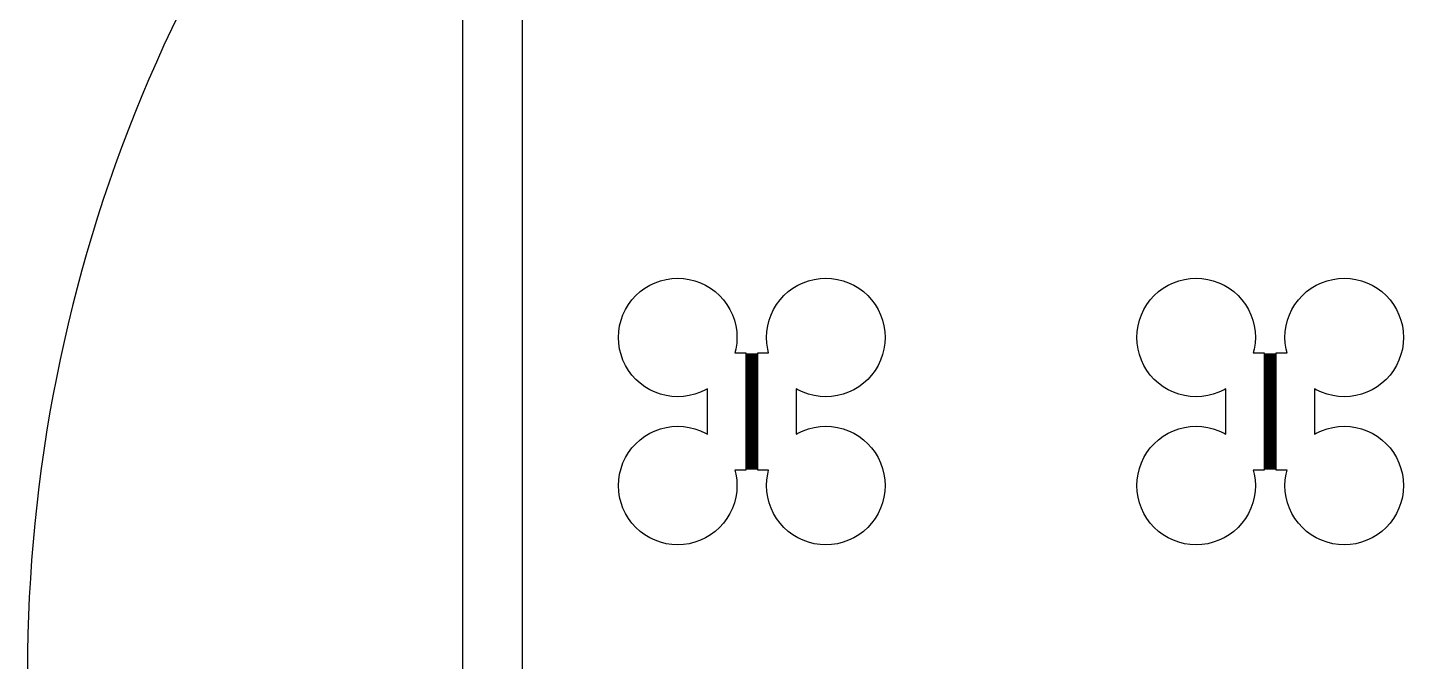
# Model space of a CAD drawing. Extents: x -18 to 83, y -18 to 83.
# Drawn here: x -18.45 to 28, y 32.56 to 53.96 of the extents above; entities that cross this region are included whole.
import ezdxf

# ---------------------------------------------------------------- set-up
doc = ezdxf.new("R2010")
doc.units = 0

msp = doc.modelspace()

# ---------------------------------------------------------------- linework, layer by layer
for p, q in [((-3.75, -2.75), (-3.75, 67.25)), ((-1.75, 66.25), (-1.75, -1.75)), ((-13.3128, 54.4878), (-13.5822, 53.927)), ((-13.5822, 53.927), (-13.8448, 53.363)), ((-13.8448, 53.363), (-14.1004, 52.7957)), ((-14.1004, 52.7957), (-14.3491, 52.2254)), ((-14.3491, 52.2254), (-14.5907, 51.652)), ((-14.5907, 51.652), (-14.8253, 51.0758)), ((-14.8253, 51.0758), (-15.0527, 50.4967)), ((-15.0527, 50.4967), (-15.2731, 49.9148)), ((-15.2731, 49.9148), (-15.4863, 49.3303)), ((-15.4863, 49.3303), (-15.6923, 48.7432)), ((-15.6923, 48.7432), (-15.8911, 48.1537)), ((-15.8911, 48.1537), (-16.0826, 47.5617)), ((-16.0826, 47.5617), (-16.2669, 46.9674)), ((-16.2669, 46.9674), (-16.4438, 46.3709)), ((-16.4438, 46.3709), (-16.6134, 45.7723)), ((-16.6134, 45.7723), (-16.7757, 45.1717)), ((-16.7757, 45.1717), (-16.9306, 44.5691)), ((2.23122, 45.046), (2.38887, 45.1629)), ((2.38887, 45.1629), (2.55722, 45.2638)), ((2.55722, 45.2638), (2.73463, 45.3477)), ((2.73463, 45.3477), (2.91943, 45.4139)), ((2.91943, 45.4139), (3.10983, 45.4616)), ((3.10983, 45.4616), (3.30397, 45.4904)), ((3.30397, 45.4904), (3.5, 45.5)), ((3.5, 45.5), (3.69604, 45.4904)), ((3.69604, 45.4904), (3.89018, 45.4616)), ((3.89018, 45.4616), (4.08058, 45.4139)), ((4.08058, 45.4139), (4.26538, 45.3477)), ((4.26538, 45.3477), (4.44279, 45.2638)), ((4.44279, 45.2638), (4.61115, 45.1629)), ((4.61115, 45.1629), (4.7688, 45.046)), ((7.2312, 45.046), (7.38885, 45.1629)), ((7.38885, 45.1629), (7.55721, 45.2638)), ((7.55721, 45.2638), (7.73462, 45.3477)), ((7.73462, 45.3477), (7.91942, 45.4139)), ((7.91942, 45.4139), (8.10982, 45.4616)), ((8.10982, 45.4616), (8.30396, 45.4904)), ((8.30396, 45.4904), (8.5, 45.5)), ((8.5, 45.5), (8.69603, 45.4904)), ((8.69603, 45.4904), (8.89017, 45.4616)), ((8.89017, 45.4616), (9.08057, 45.4139)), ((9.08057, 45.4139), (9.26537, 45.3477)), ((9.26537, 45.3477), (9.44278, 45.2638)), ((9.44278, 45.2638), (9.61113, 45.1629)), ((9.61113, 45.1629), (9.76878, 45.046)), ((19.7312, 45.046), (19.8889, 45.1629)), ((19.8889, 45.1629), (20.0572, 45.2638)), ((20.0572, 45.2638), (20.2346, 45.3477)), ((20.2346, 45.3477), (20.4194, 45.4139)), ((20.4194, 45.4139), (20.6098, 45.4616)), ((20.6098, 45.4616), (20.804, 45.4904)), ((20.804, 45.4904), (21, 45.5)), ((21, 45.5), (21.196, 45.4904)), ((21.196, 45.4904), (21.3902, 45.4616)), ((21.3902, 45.4616), (21.5806, 45.4139)), ((21.5806, 45.4139), (21.7654, 45.3477)), ((21.7654, 45.3477), (21.9428, 45.2638)), ((21.9428, 45.2638), (22.1111, 45.1629)), ((22.1111, 45.1629), (22.2688, 45.046)), ((24.7312, 45.046), (24.8889, 45.1629)), ((24.8889, 45.1629), (25.0572, 45.2638)), ((25.0572, 45.2638), (25.2346, 45.3477)), ((25.2346, 45.3477), (25.4194, 45.4139)), ((25.4194, 45.4139), (25.6098, 45.4616)), ((25.6098, 45.4616), (25.804, 45.4904)), ((25.804, 45.4904), (26, 45.5)), ((26, 45.5), (26.196, 45.4904)), ((26.196, 45.4904), (26.3902, 45.4616)), ((26.3902, 45.4616), (26.5806, 45.4139)), ((26.5806, 45.4139), (26.7654, 45.3477)), ((26.7654, 45.3477), (26.9428, 45.2638)), ((26.9428, 45.2638), (27.1111, 45.1629)), ((27.1111, 45.1629), (27.2688, 45.046)), ((1.73616, 44.4428), (1.83707, 44.6111)), ((1.83707, 44.6111), (1.95398, 44.7688)), ((1.95398, 44.7688), (2.0858, 44.9142)), ((2.0858, 44.9142), (2.23122, 45.046)), ((4.7688, 45.046), (4.91422, 44.9142)), ((4.91422, 44.9142), (5.04604, 44.7688)), ((5.04604, 44.7688), (5.16295, 44.6111)), ((5.16295, 44.6111), (5.26385, 44.4428)), ((6.73615, 44.4428), (6.83705, 44.6111)), ((6.83705, 44.6111), (6.95396, 44.7688)), ((6.95396, 44.7688), (7.08578, 44.9142)), ((7.08578, 44.9142), (7.2312, 45.046)), ((9.76878, 45.046), (9.9142, 44.9142)), ((9.9142, 44.9142), (10.046, 44.7688)), ((10.046, 44.7688), (10.1629, 44.6111)), ((10.1629, 44.6111), (10.2638, 44.4428)), ((19.2362, 44.4428), (19.3371, 44.6111)), ((19.3371, 44.6111), (19.454, 44.7688)), ((19.454, 44.7688), (19.5858, 44.9142)), ((19.5858, 44.9142), (19.7312, 45.046)), ((22.2688, 45.046), (22.4142, 44.9142)), ((22.4142, 44.9142), (22.546, 44.7688)), ((22.546, 44.7688), (22.6629, 44.6111)), ((22.6629, 44.6111), (22.7639, 44.4428)), ((24.2361, 44.4428), (24.3371, 44.6111)), ((24.3371, 44.6111), (24.454, 44.7688)), ((24.454, 44.7688), (24.5858, 44.9142)), ((24.5858, 44.9142), (24.7312, 45.046)), ((27.2688, 45.046), (27.4142, 44.9142)), ((27.4142, 44.9142), (27.546, 44.7688)), ((27.546, 44.7688), (27.6629, 44.6111)), ((27.6629, 44.6111), (27.7638, 44.4428)), ((-16.9306, 44.5691), (-17.078, 43.9646)), ((1.58612, 44.0806), (1.65225, 44.2654)), ((1.65225, 44.2654), (1.73616, 44.4428)), ((5.26385, 44.4428), (5.34776, 44.2654)), ((5.34776, 44.2654), (5.41389, 44.0806)), ((6.58611, 44.0806), (6.65224, 44.2654)), ((6.65224, 44.2654), (6.73615, 44.4428)), ((10.2638, 44.4428), (10.3477, 44.2654)), ((10.3477, 44.2654), (10.4139, 44.0806)), ((19.0861, 44.0806), (19.1523, 44.2654)), ((19.1523, 44.2654), (19.2362, 44.4428)), ((22.7639, 44.4428), (22.8478, 44.2654)), ((22.8478, 44.2654), (22.9139, 44.0806)), ((24.0861, 44.0806), (24.1522, 44.2654)), ((24.1522, 44.2654), (24.2361, 44.4428)), ((27.7638, 44.4428), (27.8477, 44.2654)), ((27.8477, 44.2654), (27.9139, 44.0806)), ((-17.078, 43.9646), (-17.2181, 43.3584)), ((1.5, 43.5), (1.50964, 43.696)), ((1.50964, 43.696), (1.53844, 43.8902)), ((1.53844, 43.8902), (1.58612, 44.0806)), ((5.41389, 44.0806), (5.46158, 43.8902)), ((5.46158, 43.8902), (5.49037, 43.696)), ((5.49037, 43.696), (5.5, 43.5)), ((6.5, 43.5), (6.50963, 43.696)), ((6.50963, 43.696), (6.53842, 43.8902)), ((6.53842, 43.8902), (6.58611, 44.0806)), ((10.4139, 44.0806), (10.4616, 43.8902)), ((10.4616, 43.8902), (10.4904, 43.696)), ((10.4904, 43.696), (10.5, 43.5)), ((19, 43.5), (19.0096, 43.696)), ((19.0096, 43.696), (19.0384, 43.8902)), ((19.0384, 43.8902), (19.0861, 44.0806)), ((22.9139, 44.0806), (22.9616, 43.8902)), ((22.9616, 43.8902), (22.9904, 43.696)), ((22.9904, 43.696), (23, 43.5)), ((24, 43.5), (24.0096, 43.696)), ((24.0096, 43.696), (24.0384, 43.8902)), ((24.0384, 43.8902), (24.0861, 44.0806)), ((27.9139, 44.0806), (27.9616, 43.8902)), ((27.9616, 43.8902), (27.9904, 43.696)), ((27.9904, 43.696), (28, 43.5)), ((-17.2181, 43.3584), (-17.3507, 42.7505)), ((1.50964, 43.304), (1.5, 43.5)), ((1.53844, 43.1098), (1.50964, 43.304)), ((5.49037, 43.304), (5.46158, 43.1098)), ((5.5, 43.5), (5.49037, 43.304)), ((6.50963, 43.304), (6.5, 43.5)), ((6.53842, 43.1098), (6.50963, 43.304)), ((10.4904, 43.304), (10.4616, 43.1098)), ((10.5, 43.5), (10.4904, 43.304)), ((19.0096, 43.304), (19, 43.5)), ((19.0384, 43.1098), (19.0096, 43.304)), ((22.9904, 43.304), (22.9616, 43.1098)), ((23, 43.5), (22.9904, 43.304)), ((24.0096, 43.304), (24, 43.5)), ((24.0384, 43.1098), (24.0096, 43.304)), ((27.9904, 43.304), (27.9616, 43.1098)), ((28, 43.5), (27.9904, 43.304)), ((-17.3507, 42.7505), (-17.4758, 42.1411)), ((1.58612, 42.9194), (1.53844, 43.1098)), ((1.65225, 42.7346), (1.58612, 42.9194)), ((1.73616, 42.5572), (1.65225, 42.7346)), ((5.46158, 43.1098), (5.43031, 42.985)), ((5.43031, 42.985), (5.8, 42.985)), ((5.8, 42.985), (5.8, 42.945)), ((5.8, 42.945), (6.2, 42.945)), ((6.2, 42.935), (5.8, 42.935)), ((5.8, 42.935), (5.8, 42.905)), ((5.8, 42.905), (6.2, 42.905)), ((6.2, 42.895), (5.8, 42.895)), ((5.8, 42.895), (5.8, 42.865)), ((5.8, 42.865), (6.2, 42.865)), ((6.2, 42.855), (5.8, 42.855)), ((5.8, 42.855), (5.8, 42.825)), ((5.8, 42.825), (6.2, 42.825)), ((6.2, 42.815), (5.8, 42.815)), ((5.8, 42.815), (5.8, 42.785)), ((5.8, 42.785), (6.2, 42.785)), ((6.2, 42.775), (5.8, 42.775)), ((5.8, 42.775), (5.8, 42.745)), ((5.8, 42.745), (6.2, 42.745)), ((6.2, 42.735), (5.8, 42.735)), ((5.8, 42.735), (5.8, 42.705)), ((6.2, 42.945), (6.2, 42.985)), ((6.2, 42.985), (6.56969, 42.985)), ((6.2, 42.905), (6.2, 42.935)), ((6.2, 42.865), (6.2, 42.895)), ((6.2, 42.825), (6.2, 42.855)), ((6.2, 42.785), (6.2, 42.815)), ((6.2, 42.745), (6.2, 42.775)), ((6.2, 42.705), (6.2, 42.735)), ((6.56969, 42.985), (6.53842, 43.1098)), ((10.3477, 42.7346), (10.2638, 42.5572)), ((10.4139, 42.9194), (10.3477, 42.7346)), ((10.4616, 43.1098), (10.4139, 42.9194)), ((19.0861, 42.9194), (19.0384, 43.1098)), ((19.1523, 42.7346), (19.0861, 42.9194)), ((19.2362, 42.5572), (19.1523, 42.7346)), ((22.9616, 43.1098), (22.9303, 42.985)), ((22.9303, 42.985), (23.3, 42.985)), ((23.3, 42.985), (23.3, 42.945)), ((23.3, 42.945), (23.7, 42.945)), ((23.7, 42.935), (23.3, 42.935)), ((23.3, 42.935), (23.3, 42.905)), ((23.3, 42.905), (23.7, 42.905)), ((23.7, 42.895), (23.3, 42.895)), ((23.3, 42.895), (23.3, 42.865)), ((23.3, 42.865), (23.7, 42.865)), ((23.7, 42.855), (23.3, 42.855)), ((23.3, 42.855), (23.3, 42.825)), ((23.3, 42.825), (23.7, 42.825)), ((23.7, 42.815), (23.3, 42.815)), ((23.3, 42.815), (23.3, 42.785)), ((23.3, 42.785), (23.7, 42.785)), ((23.7, 42.775), (23.3, 42.775)), ((23.3, 42.775), (23.3, 42.745)), ((23.3, 42.745), (23.7, 42.745)), ((23.7, 42.735), (23.3, 42.735)), ((23.3, 42.735), (23.3, 42.705)), ((23.7, 42.945), (23.7, 42.985)), ((23.7, 42.985), (24.0697, 42.985)), ((23.7, 42.905), (23.7, 42.935)), ((23.7, 42.865), (23.7, 42.895)), ((23.7, 42.825), (23.7, 42.855)), ((23.7, 42.785), (23.7, 42.815)), ((23.7, 42.745), (23.7, 42.775)), ((23.7, 42.705), (23.7, 42.735)), ((24.0697, 42.985), (24.0384, 43.1098)), ((27.8477, 42.7346), (27.7638, 42.5572)), ((27.9139, 42.9194), (27.8477, 42.7346)), ((27.9616, 43.1098), (27.9139, 42.9194)), ((1.83707, 42.3889), (1.73616, 42.5572)), ((1.95398, 42.2312), (1.83707, 42.3889)), ((5.8, 42.705), (6.2, 42.705)), ((6.2, 42.695), (5.8, 42.695)), ((5.8, 42.695), (5.8, 42.665)), ((5.8, 42.665), (6.2, 42.665)), ((6.2, 42.655), (5.8, 42.655)), ((5.8, 42.655), (5.8, 42.625)), ((5.8, 42.625), (6.2, 42.625)), ((6.2, 42.615), (5.8, 42.615)), ((5.8, 42.615), (5.8, 42.585)), ((5.8, 42.585), (6.2, 42.585)), ((6.2, 42.575), (5.8, 42.575)), ((5.8, 42.575), (5.8, 42.545)), ((5.8, 42.545), (6.2, 42.545)), ((6.2, 42.535), (5.8, 42.535)), ((5.8, 42.535), (5.8, 42.505)), ((5.8, 42.505), (6.2, 42.505)), ((6.2, 42.495), (5.8, 42.495)), ((5.8, 42.495), (5.8, 42.465)), ((5.8, 42.465), (6.2, 42.465)), ((6.2, 42.455), (5.8, 42.455)), ((5.8, 42.455), (5.8, 42.425)), ((5.8, 42.425), (6.2, 42.425)), ((6.2, 42.415), (5.8, 42.415)), ((5.8, 42.415), (5.8, 42.385)), ((5.8, 42.385), (6.2, 42.385)), ((6.2, 42.375), (5.8, 42.375)), ((5.8, 42.375), (5.8, 42.345)), ((5.8, 42.345), (6.2, 42.345)), ((6.2, 42.335), (5.8, 42.335)), ((5.8, 42.335), (5.8, 42.305)), ((5.8, 42.305), (6.2, 42.305)), ((6.2, 42.295), (5.8, 42.295)), ((5.8, 42.295), (5.8, 42.265)), ((6.2, 42.665), (6.2, 42.695)), ((6.2, 42.625), (6.2, 42.655)), ((6.2, 42.585), (6.2, 42.615)), ((6.2, 42.545), (6.2, 42.575)), ((6.2, 42.505), (6.2, 42.535)), ((6.2, 42.465), (6.2, 42.495)), ((6.2, 42.425), (6.2, 42.455)), ((6.2, 42.385), (6.2, 42.415)), ((6.2, 42.345), (6.2, 42.375)), ((6.2, 42.305), (6.2, 42.335)), ((6.2, 42.265), (6.2, 42.295)), ((10.1629, 42.3889), (10.046, 42.2312)), ((10.2638, 42.5572), (10.1629, 42.3889)), ((19.3371, 42.3889), (19.2362, 42.5572)), ((19.454, 42.2312), (19.3371, 42.3889)), ((23.3, 42.705), (23.7, 42.705)), ((23.7, 42.695), (23.3, 42.695)), ((23.3, 42.695), (23.3, 42.665)), ((23.3, 42.665), (23.7, 42.665)), ((23.7, 42.655), (23.3, 42.655)), ((23.3, 42.655), (23.3, 42.625)), ((23.3, 42.625), (23.7, 42.625)), ((23.7, 42.615), (23.3, 42.615)), ((23.3, 42.615), (23.3, 42.585)), ((23.3, 42.585), (23.7, 42.585)), ((23.7, 42.575), (23.3, 42.575)), ((23.3, 42.575), (23.3, 42.545)), ((23.3, 42.545), (23.7, 42.545)), ((23.7, 42.535), (23.3, 42.535)), ((23.3, 42.535), (23.3, 42.505)), ((23.3, 42.505), (23.7, 42.505)), ((23.7, 42.495), (23.3, 42.495)), ((23.3, 42.495), (23.3, 42.465)), ((23.3, 42.465), (23.7, 42.465)), ((23.7, 42.455), (23.3, 42.455)), ((23.3, 42.455), (23.3, 42.425)), ((23.3, 42.425), (23.7, 42.425)), ((23.7, 42.415), (23.3, 42.415)), ((23.3, 42.415), (23.3, 42.385)), ((23.3, 42.385), (23.7, 42.385)), ((23.7, 42.375), (23.3, 42.375)), ((23.3, 42.375), (23.3, 42.345)), ((23.3, 42.345), (23.7, 42.345)), ((23.7, 42.335), (23.3, 42.335)), ((23.3, 42.335), (23.3, 42.305)), ((23.3, 42.305), (23.7, 42.305)), ((23.7, 42.295), (23.3, 42.295)), ((23.3, 42.295), (23.3, 42.265)), ((23.7, 42.665), (23.7, 42.695)), ((23.7, 42.625), (23.7, 42.655)), ((23.7, 42.585), (23.7, 42.615)), ((23.7, 42.545), (23.7, 42.575)), ((23.7, 42.505), (23.7, 42.535)), ((23.7, 42.465), (23.7, 42.495)), ((23.7, 42.425), (23.7, 42.455)), ((23.7, 42.385), (23.7, 42.415)), ((23.7, 42.345), (23.7, 42.375)), ((23.7, 42.305), (23.7, 42.335)), ((23.7, 42.265), (23.7, 42.295)), ((27.6629, 42.3889), (27.546, 42.2312)), ((27.7638, 42.5572), (27.6629, 42.3889)), ((-17.4758, 42.1411), (-17.5934, 41.5301)), ((2.0858, 42.0858), (1.95398, 42.2312)), ((2.23122, 41.954), (2.0858, 42.0858)), ((2.38887, 41.8371), (2.23122, 41.954)), ((2.55722, 41.7361), (2.38887, 41.8371)), ((5.8, 42.265), (6.2, 42.265)), ((6.2, 42.255), (5.8, 42.255)), ((5.8, 42.255), (5.8, 42.225)), ((5.8, 42.225), (6.2, 42.225)), ((6.2, 42.215), (5.8, 42.215)), ((5.8, 42.215), (5.8, 42.185)), ((5.8, 42.185), (6.2, 42.185)), ((6.2, 42.175), (5.8, 42.175)), ((5.8, 42.175), (5.8, 42.145)), ((5.8, 42.145), (6.2, 42.145)), ((6.2, 42.135), (5.8, 42.135)), ((5.8, 42.135), (5.8, 42.105)), ((5.8, 42.105), (6.2, 42.105)), ((6.2, 42.095), (5.8, 42.095)), ((5.8, 42.095), (5.8, 42.065)), ((5.8, 42.065), (6.2, 42.065)), ((6.2, 42.055), (5.8, 42.055)), ((5.8, 42.055), (5.8, 42.025)), ((5.8, 42.025), (6.2, 42.025)), ((6.2, 42.015), (5.8, 42.015)), ((5.8, 42.015), (5.8, 41.985)), ((5.8, 41.985), (6.2, 41.985)), ((6.2, 41.975), (5.8, 41.975)), ((5.8, 41.975), (5.8, 41.945)), ((5.8, 41.945), (6.2, 41.945)), ((6.2, 41.935), (5.8, 41.935)), ((5.8, 41.935), (5.8, 41.905)), ((5.8, 41.905), (6.2, 41.905)), ((6.2, 41.895), (5.8, 41.895)), ((5.8, 41.895), (5.8, 41.865)), ((5.8, 41.865), (6.2, 41.865)), ((6.2, 41.855), (5.8, 41.855)), ((5.8, 41.855), (5.8, 41.825)), ((5.8, 41.825), (6.2, 41.825)), ((6.2, 41.815), (5.8, 41.815)), ((5.8, 41.815), (5.8, 41.785)), ((6.2, 42.225), (6.2, 42.255)), ((6.2, 42.185), (6.2, 42.215)), ((6.2, 42.145), (6.2, 42.175)), ((6.2, 42.105), (6.2, 42.135)), ((6.2, 42.065), (6.2, 42.095)), ((6.2, 42.025), (6.2, 42.055)), ((6.2, 41.985), (6.2, 42.015)), ((6.2, 41.945), (6.2, 41.975)), ((6.2, 41.905), (6.2, 41.935)), ((6.2, 41.865), (6.2, 41.895)), ((6.2, 41.825), (6.2, 41.855)), ((6.2, 41.785), (6.2, 41.815)), ((9.61113, 41.8371), (9.44278, 41.7361)), ((9.76878, 41.954), (9.61113, 41.8371)), ((9.9142, 42.0858), (9.76878, 41.954)), ((10.046, 42.2312), (9.9142, 42.0858)), ((19.5858, 42.0858), (19.454, 42.2312)), ((19.7312, 41.954), (19.5858, 42.0858)), ((19.8889, 41.8371), (19.7312, 41.954)), ((20.0572, 41.7361), (19.8889, 41.8371)), ((23.3, 42.265), (23.7, 42.265)), ((23.7, 42.255), (23.3, 42.255)), ((23.3, 42.255), (23.3, 42.225)), ((23.3, 42.225), (23.7, 42.225)), ((23.7, 42.215), (23.3, 42.215)), ((23.3, 42.215), (23.3, 42.185)), ((23.3, 42.185), (23.7, 42.185)), ((23.7, 42.175), (23.3, 42.175)), ((23.3, 42.175), (23.3, 42.145)), ((23.3, 42.145), (23.7, 42.145)), ((23.7, 42.135), (23.3, 42.135)), ((23.3, 42.135), (23.3, 42.105)), ((23.3, 42.105), (23.7, 42.105)), ((23.7, 42.095), (23.3, 42.095)), ((23.3, 42.095), (23.3, 42.065)), ((23.3, 42.065), (23.7, 42.065)), ((23.7, 42.055), (23.3, 42.055)), ((23.3, 42.055), (23.3, 42.025)), ((23.3, 42.025), (23.7, 42.025)), ((23.7, 42.015), (23.3, 42.015)), ((23.3, 42.015), (23.3, 41.985)), ((23.3, 41.985), (23.7, 41.985)), ((23.7, 41.975), (23.3, 41.975)), ((23.3, 41.975), (23.3, 41.945)), ((23.3, 41.945), (23.7, 41.945)), ((23.7, 41.935), (23.3, 41.935)), ((23.3, 41.935), (23.3, 41.905)), ((23.3, 41.905), (23.7, 41.905)), ((23.7, 41.895), (23.3, 41.895)), ((23.3, 41.895), (23.3, 41.865)), ((23.3, 41.865), (23.7, 41.865)), ((23.7, 41.855), (23.3, 41.855)), ((23.3, 41.855), (23.3, 41.825)), ((23.3, 41.825), (23.7, 41.825)), ((23.7, 41.815), (23.3, 41.815)), ((23.3, 41.815), (23.3, 41.785)), ((23.7, 42.225), (23.7, 42.255)), ((23.7, 42.185), (23.7, 42.215)), ((23.7, 42.145), (23.7, 42.175)), ((23.7, 42.105), (23.7, 42.135)), ((23.7, 42.065), (23.7, 42.095)), ((23.7, 42.025), (23.7, 42.055)), ((23.7, 41.985), (23.7, 42.015)), ((23.7, 41.945), (23.7, 41.975)), ((23.7, 41.905), (23.7, 41.935)), ((23.7, 41.865), (23.7, 41.895)), ((23.7, 41.825), (23.7, 41.855)), ((23.7, 41.785), (23.7, 41.815)), ((27.1111, 41.8371), (26.9428, 41.7361)), ((27.2688, 41.954), (27.1111, 41.8371)), ((27.4142, 42.0858), (27.2688, 41.954)), ((27.546, 42.2312), (27.4142, 42.0858)), ((-17.5934, 41.5301), (-17.7036, 40.9178)), ((2.73463, 41.6522), (2.55722, 41.7361)), ((2.91943, 41.5861), (2.73463, 41.6522)), ((3.10983, 41.5384), (2.91943, 41.5861)), ((3.30397, 41.5096), (3.10983, 41.5384)), ((3.5, 41.5), (3.30397, 41.5096)), ((3.69604, 41.5096), (3.5, 41.5)), ((3.89018, 41.5384), (3.69604, 41.5096)), ((4.08058, 41.5861), (3.89018, 41.5384)), ((4.26538, 41.6522), (4.08058, 41.5861)), ((4.44279, 41.7361), (4.26538, 41.6522)), ((4.5, 41.7704), (4.44279, 41.7361)), ((4.5, 40.2296), (4.5, 41.7704)), ((5.8, 41.785), (6.2, 41.785)), ((6.2, 41.775), (5.8, 41.775)), ((5.8, 41.775), (5.8, 41.745)), ((5.8, 41.745), (6.2, 41.745)), ((6.2, 41.735), (5.8, 41.735)), ((5.8, 41.735), (5.8, 41.705)), ((5.8, 41.705), (6.2, 41.705)), ((6.2, 41.695), (5.8, 41.695)), ((5.8, 41.695), (5.8, 41.665)), ((5.8, 41.665), (6.2, 41.665)), ((6.2, 41.655), (5.8, 41.655)), ((5.8, 41.655), (5.8, 41.625)), ((5.8, 41.625), (6.2, 41.625)), ((6.2, 41.615), (5.8, 41.615)), ((5.8, 41.615), (5.8, 41.585)), ((5.8, 41.585), (6.2, 41.585)), ((6.2, 41.575), (5.8, 41.575)), ((5.8, 41.575), (5.8, 41.545)), ((5.8, 41.545), (6.2, 41.545)), ((6.2, 41.535), (5.8, 41.535)), ((5.8, 41.535), (5.8, 41.505)), ((5.8, 41.505), (6.2, 41.505)), ((6.2, 41.495), (5.8, 41.495)), ((5.8, 41.495), (5.8, 41.465)), ((5.8, 41.465), (6.2, 41.465)), ((6.2, 41.455), (5.8, 41.455)), ((5.8, 41.455), (5.8, 41.425)), ((5.8, 41.425), (6.2, 41.425)), ((6.2, 41.415), (5.8, 41.415)), ((5.8, 41.415), (5.8, 41.385)), ((5.8, 41.385), (6.2, 41.385)), ((6.2, 41.375), (5.8, 41.375)), ((5.8, 41.375), (5.8, 41.345)), ((5.8, 41.345), (6.2, 41.345)), ((6.2, 41.745), (6.2, 41.775)), ((6.2, 41.705), (6.2, 41.735)), ((6.2, 41.665), (6.2, 41.695)), ((6.2, 41.625), (6.2, 41.655)), ((6.2, 41.585), (6.2, 41.615)), ((6.2, 41.545), (6.2, 41.575)), ((6.2, 41.505), (6.2, 41.535)), ((6.2, 41.465), (6.2, 41.495)), ((6.2, 41.425), (6.2, 41.455)), ((6.2, 41.385), (6.2, 41.415)), ((6.2, 41.345), (6.2, 41.375)), ((7.55721, 41.7361), (7.5, 41.7704)), ((7.5, 41.7704), (7.5, 40.2296)), ((7.73462, 41.6522), (7.55721, 41.7361)), ((7.91942, 41.5861), (7.73462, 41.6522)), ((8.10982, 41.5384), (7.91942, 41.5861)), ((8.30396, 41.5096), (8.10982, 41.5384)), ((8.5, 41.5), (8.30396, 41.5096)), ((8.69603, 41.5096), (8.5, 41.5)), ((8.89017, 41.5384), (8.69603, 41.5096)), ((9.08057, 41.5861), (8.89017, 41.5384)), ((9.26537, 41.6522), (9.08057, 41.5861)), ((9.44278, 41.7361), (9.26537, 41.6522)), ((20.2346, 41.6522), (20.0572, 41.7361)), ((20.4194, 41.5861), (20.2346, 41.6522)), ((20.6098, 41.5384), (20.4194, 41.5861)), ((20.804, 41.5096), (20.6098, 41.5384)), ((21, 41.5), (20.804, 41.5096)), ((21.196, 41.5096), (21, 41.5)), ((21.3902, 41.5384), (21.196, 41.5096)), ((21.5806, 41.5861), (21.3902, 41.5384)), ((21.7654, 41.6522), (21.5806, 41.5861)), ((21.9428, 41.7361), (21.7654, 41.6522)), ((22, 41.7704), (21.9428, 41.7361)), ((22, 40.2296), (22, 41.7704)), ((23.3, 41.785), (23.7, 41.785)), ((23.7, 41.775), (23.3, 41.775)), ((23.3, 41.775), (23.3, 41.745)), ((23.3, 41.745), (23.7, 41.745)), ((23.7, 41.735), (23.3, 41.735)), ((23.3, 41.735), (23.3, 41.705)), ((23.3, 41.705), (23.7, 41.705)), ((23.7, 41.695), (23.3, 41.695)), ((23.3, 41.695), (23.3, 41.665)), ((23.3, 41.665), (23.7, 41.665)), ((23.7, 41.655), (23.3, 41.655)), ((23.3, 41.655), (23.3, 41.625)), ((23.3, 41.625), (23.7, 41.625)), ((23.7, 41.615), (23.3, 41.615)), ((23.3, 41.615), (23.3, 41.585)), ((23.3, 41.585), (23.7, 41.585)), ((23.7, 41.575), (23.3, 41.575)), ((23.3, 41.575), (23.3, 41.545)), ((23.3, 41.545), (23.7, 41.545)), ((23.7, 41.535), (23.3, 41.535)), ((23.3, 41.535), (23.3, 41.505)), ((23.3, 41.505), (23.7, 41.505)), ((23.7, 41.495), (23.3, 41.495)), ((23.3, 41.495), (23.3, 41.465)), ((23.3, 41.465), (23.7, 41.465)), ((23.7, 41.455), (23.3, 41.455)), ((23.3, 41.455), (23.3, 41.425)), ((23.3, 41.425), (23.7, 41.425)), ((23.7, 41.415), (23.3, 41.415)), ((23.3, 41.415), (23.3, 41.385)), ((23.3, 41.385), (23.7, 41.385)), ((23.7, 41.375), (23.3, 41.375)), ((23.3, 41.375), (23.3, 41.345)), ((23.3, 41.345), (23.7, 41.345)), ((23.7, 41.745), (23.7, 41.775)), ((23.7, 41.705), (23.7, 41.735)), ((23.7, 41.665), (23.7, 41.695)), ((23.7, 41.625), (23.7, 41.655)), ((23.7, 41.585), (23.7, 41.615)), ((23.7, 41.545), (23.7, 41.575)), ((23.7, 41.505), (23.7, 41.535)), ((23.7, 41.465), (23.7, 41.495)), ((23.7, 41.425), (23.7, 41.455)), ((23.7, 41.385), (23.7, 41.415)), ((23.7, 41.345), (23.7, 41.375)), ((25.0572, 41.7361), (25, 41.7704)), ((25, 41.7704), (25, 40.2296)), ((25.2346, 41.6522), (25.0572, 41.7361)), ((25.4194, 41.5861), (25.2346, 41.6522)), ((25.6098, 41.5384), (25.4194, 41.5861)), ((25.804, 41.5096), (25.6098, 41.5384)), ((26, 41.5), (25.804, 41.5096)), ((26.196, 41.5096), (26, 41.5)), ((26.3902, 41.5384), (26.196, 41.5096)), ((26.5806, 41.5861), (26.3902, 41.5384)), ((26.7654, 41.6522), (26.5806, 41.5861)), ((26.9428, 41.7361), (26.7654, 41.6522)), ((-17.7036, 40.9178), (-17.8062, 40.3041)), ((6.2, 41.335), (5.8, 41.335)), ((5.8, 41.335), (5.8, 41.305)), ((5.8, 41.305), (6.2, 41.305)), ((6.2, 41.295), (5.8, 41.295)), ((5.8, 41.295), (5.8, 41.265)), ((5.8, 41.265), (6.2, 41.265)), ((6.2, 41.255), (5.8, 41.255)), ((5.8, 41.255), (5.8, 41.225)), ((5.8, 41.225), (6.2, 41.225)), ((6.2, 41.215), (5.8, 41.215)), ((5.8, 41.215), (5.8, 41.185)), ((5.8, 41.185), (6.2, 41.185)), ((6.2, 41.175), (5.8, 41.175)), ((5.8, 41.175), (5.8, 41.145)), ((5.8, 41.145), (6.2, 41.145)), ((6.2, 41.135), (5.8, 41.135)), ((5.8, 41.135), (5.8, 41.105)), ((5.8, 41.105), (6.2, 41.105)), ((6.2, 41.095), (5.8, 41.095)), ((5.8, 41.095), (5.8, 41.065)), ((5.8, 41.065), (6.2, 41.065)), ((6.2, 41.055), (5.8, 41.055)), ((5.8, 41.055), (5.8, 41.025)), ((5.8, 41.025), (6.2, 41.025)), ((6.2, 41.015), (5.8, 41.015)), ((5.8, 41.015), (5.8, 40.985)), ((5.8, 40.985), (6.2, 40.985)), ((6.2, 40.975), (5.8, 40.975)), ((5.8, 40.975), (5.8, 40.945)), ((5.8, 40.945), (6.2, 40.945)), ((6.2, 40.935), (5.8, 40.935)), ((5.8, 40.935), (5.8, 40.905)), ((5.8, 40.905), (6.2, 40.905)), ((6.2, 40.895), (5.8, 40.895)), ((5.8, 40.895), (5.8, 40.865)), ((6.2, 41.305), (6.2, 41.335)), ((6.2, 41.265), (6.2, 41.295)), ((6.2, 41.225), (6.2, 41.255)), ((6.2, 41.185), (6.2, 41.215)), ((6.2, 41.145), (6.2, 41.175)), ((6.2, 41.105), (6.2, 41.135)), ((6.2, 41.065), (6.2, 41.095)), ((6.2, 41.025), (6.2, 41.055)), ((6.2, 40.985), (6.2, 41.015)), ((6.2, 40.945), (6.2, 40.975)), ((6.2, 40.905), (6.2, 40.935)), ((6.2, 40.865), (6.2, 40.895)), ((23.7, 41.335), (23.3, 41.335)), ((23.3, 41.335), (23.3, 41.305)), ((23.3, 41.305), (23.7, 41.305)), ((23.7, 41.295), (23.3, 41.295)), ((23.3, 41.295), (23.3, 41.265)), ((23.3, 41.265), (23.7, 41.265)), ((23.7, 41.255), (23.3, 41.255)), ((23.3, 41.255), (23.3, 41.225)), ((23.3, 41.225), (23.7, 41.225)), ((23.7, 41.215), (23.3, 41.215)), ((23.3, 41.215), (23.3, 41.185)), ((23.3, 41.185), (23.7, 41.185)), ((23.7, 41.175), (23.3, 41.175)), ((23.3, 41.175), (23.3, 41.145)), ((23.3, 41.145), (23.7, 41.145)), ((23.7, 41.135), (23.3, 41.135)), ((23.3, 41.135), (23.3, 41.105)), ((23.3, 41.105), (23.7, 41.105)), ((23.7, 41.095), (23.3, 41.095)), ((23.3, 41.095), (23.3, 41.065)), ((23.3, 41.065), (23.7, 41.065)), ((23.7, 41.055), (23.3, 41.055)), ((23.3, 41.055), (23.3, 41.025)), ((23.3, 41.025), (23.7, 41.025)), ((23.7, 41.015), (23.3, 41.015)), ((23.3, 41.015), (23.3, 40.985)), ((23.3, 40.985), (23.7, 40.985)), ((23.7, 40.975), (23.3, 40.975)), ((23.3, 40.975), (23.3, 40.945)), ((23.3, 40.945), (23.7, 40.945)), ((23.7, 40.935), (23.3, 40.935)), ((23.3, 40.935), (23.3, 40.905)), ((23.3, 40.905), (23.7, 40.905)), ((23.7, 40.895), (23.3, 40.895)), ((23.3, 40.895), (23.3, 40.865)), ((23.7, 41.305), (23.7, 41.335)), ((23.7, 41.265), (23.7, 41.295)), ((23.7, 41.225), (23.7, 41.255)), ((23.7, 41.185), (23.7, 41.215)), ((23.7, 41.145), (23.7, 41.175)), ((23.7, 41.105), (23.7, 41.135)), ((23.7, 41.065), (23.7, 41.095)), ((23.7, 41.025), (23.7, 41.055)), ((23.7, 40.985), (23.7, 41.015)), ((23.7, 40.945), (23.7, 40.975)), ((23.7, 40.905), (23.7, 40.935)), ((23.7, 40.865), (23.7, 40.895)), ((2.73463, 40.3478), (2.91943, 40.4139)), ((2.91943, 40.4139), (3.10983, 40.4616)), ((3.10983, 40.4616), (3.30397, 40.4904)), ((3.30397, 40.4904), (3.5, 40.5)), ((3.5, 40.5), (3.69604, 40.4904)), ((3.69604, 40.4904), (3.89018, 40.4616)), ((3.89018, 40.4616), (4.08058, 40.4139)), ((4.08058, 40.4139), (4.26538, 40.3478)), ((5.8, 40.865), (6.2, 40.865)), ((6.2, 40.855), (5.8, 40.855)), ((5.8, 40.855), (5.8, 40.825)), ((5.8, 40.825), (6.2, 40.825)), ((6.2, 40.815), (5.8, 40.815)), ((5.8, 40.815), (5.8, 40.785)), ((5.8, 40.785), (6.2, 40.785)), ((6.2, 40.775), (5.8, 40.775)), ((5.8, 40.775), (5.8, 40.745)), ((5.8, 40.745), (6.2, 40.745)), ((6.2, 40.735), (5.8, 40.735)), ((5.8, 40.735), (5.8, 40.705)), ((5.8, 40.705), (6.2, 40.705)), ((6.2, 40.695), (5.8, 40.695)), ((5.8, 40.695), (5.8, 40.665)), ((5.8, 40.665), (6.2, 40.665)), ((6.2, 40.655), (5.8, 40.655)), ((5.8, 40.655), (5.8, 40.625)), ((5.8, 40.625), (6.2, 40.625)), ((6.2, 40.615), (5.8, 40.615)), ((5.8, 40.615), (5.8, 40.585)), ((5.8, 40.585), (6.2, 40.585)), ((6.2, 40.575), (5.8, 40.575)), ((5.8, 40.575), (5.8, 40.545)), ((5.8, 40.545), (6.2, 40.545)), ((6.2, 40.535), (5.8, 40.535)), ((5.8, 40.535), (5.8, 40.505)), ((5.8, 40.505), (6.2, 40.505)), ((6.2, 40.495), (5.8, 40.495)), ((5.8, 40.495), (5.8, 40.465)), ((5.8, 40.465), (6.2, 40.465)), ((6.2, 40.455), (5.8, 40.455)), ((5.8, 40.455), (5.8, 40.425)), ((5.8, 40.425), (6.2, 40.425)), ((6.2, 40.415), (5.8, 40.415)), ((5.8, 40.415), (5.8, 40.385)), ((6.2, 40.825), (6.2, 40.855)), ((6.2, 40.785), (6.2, 40.815)), ((6.2, 40.745), (6.2, 40.775)), ((6.2, 40.705), (6.2, 40.735)), ((6.2, 40.665), (6.2, 40.695)), ((6.2, 40.625), (6.2, 40.655)), ((6.2, 40.585), (6.2, 40.615)), ((6.2, 40.545), (6.2, 40.575)), ((6.2, 40.505), (6.2, 40.535)), ((6.2, 40.465), (6.2, 40.495)), ((6.2, 40.425), (6.2, 40.455)), ((6.2, 40.385), (6.2, 40.415)), ((7.73462, 40.3478), (7.91942, 40.4139)), ((7.91942, 40.4139), (8.10982, 40.4616)), ((8.10982, 40.4616), (8.30396, 40.4904)), ((8.30396, 40.4904), (8.5, 40.5)), ((8.5, 40.5), (8.69603, 40.4904)), ((8.69603, 40.4904), (8.89017, 40.4616)), ((8.89017, 40.4616), (9.08057, 40.4139)), ((9.08057, 40.4139), (9.26537, 40.3478)), ((20.2346, 40.3478), (20.4194, 40.4139)), ((20.4194, 40.4139), (20.6098, 40.4616)), ((20.6098, 40.4616), (20.804, 40.4904)), ((20.804, 40.4904), (21, 40.5)), ((21, 40.5), (21.196, 40.4904)), ((21.196, 40.4904), (21.3902, 40.4616)), ((21.3902, 40.4616), (21.5806, 40.4139)), ((21.5806, 40.4139), (21.7654, 40.3478)), ((23.3, 40.865), (23.7, 40.865)), ((23.7, 40.855), (23.3, 40.855)), ((23.3, 40.855), (23.3, 40.825)), ((23.3, 40.825), (23.7, 40.825)), ((23.7, 40.815), (23.3, 40.815)), ((23.3, 40.815), (23.3, 40.785)), ((23.3, 40.785), (23.7, 40.785)), ((23.7, 40.775), (23.3, 40.775)), ((23.3, 40.775), (23.3, 40.745)), ((23.3, 40.745), (23.7, 40.745)), ((23.7, 40.735), (23.3, 40.735)), ((23.3, 40.735), (23.3, 40.705)), ((23.3, 40.705), (23.7, 40.705)), ((23.7, 40.695), (23.3, 40.695)), ((23.3, 40.695), (23.3, 40.665)), ((23.3, 40.665), (23.7, 40.665)), ((23.7, 40.655), (23.3, 40.655)), ((23.3, 40.655), (23.3, 40.625)), ((23.3, 40.625), (23.7, 40.625)), ((23.7, 40.615), (23.3, 40.615)), ((23.3, 40.615), (23.3, 40.585)), ((23.3, 40.585), (23.7, 40.585)), ((23.7, 40.575), (23.3, 40.575)), ((23.3, 40.575), (23.3, 40.545)), ((23.3, 40.545), (23.7, 40.545)), ((23.7, 40.535), (23.3, 40.535)), ((23.3, 40.535), (23.3, 40.505)), ((23.3, 40.505), (23.7, 40.505)), ((23.7, 40.495), (23.3, 40.495)), ((23.3, 40.495), (23.3, 40.465)), ((23.3, 40.465), (23.7, 40.465)), ((23.7, 40.455), (23.3, 40.455)), ((23.3, 40.455), (23.3, 40.425)), ((23.3, 40.425), (23.7, 40.425)), ((23.7, 40.415), (23.3, 40.415)), ((23.3, 40.415), (23.3, 40.385)), ((23.7, 40.825), (23.7, 40.855)), ((23.7, 40.785), (23.7, 40.815)), ((23.7, 40.745), (23.7, 40.775)), ((23.7, 40.705), (23.7, 40.735)), ((23.7, 40.665), (23.7, 40.695)), ((23.7, 40.625), (23.7, 40.655)), ((23.7, 40.585), (23.7, 40.615)), ((23.7, 40.545), (23.7, 40.575)), ((23.7, 40.505), (23.7, 40.535)), ((23.7, 40.465), (23.7, 40.495)), ((23.7, 40.425), (23.7, 40.455)), ((23.7, 40.385), (23.7, 40.415)), ((25.2346, 40.3478), (25.4194, 40.4139)), ((25.4194, 40.4139), (25.6098, 40.4616)), ((25.6098, 40.4616), (25.804, 40.4904)), ((25.804, 40.4904), (26, 40.5)), ((26, 40.5), (26.196, 40.4904)), ((26.196, 40.4904), (26.3902, 40.4616)), ((26.3902, 40.4616), (26.5806, 40.4139)), ((26.5806, 40.4139), (26.7654, 40.3478)), ((-17.8062, 40.3041), (-17.9012, 39.6892)), ((2.0858, 39.9142), (2.23122, 40.046)), ((2.23122, 40.046), (2.38887, 40.1629)), ((2.38887, 40.1629), (2.55722, 40.2639)), ((2.55722, 40.2639), (2.73463, 40.3478)), ((4.26538, 40.3478), (4.44279, 40.2639)), ((4.44279, 40.2639), (4.5, 40.2296)), ((5.8, 40.385), (6.2, 40.385)), ((6.2, 40.375), (5.8, 40.375)), ((5.8, 40.375), (5.8, 40.345)), ((5.8, 40.345), (6.2, 40.345)), ((6.2, 40.335), (5.8, 40.335)), ((5.8, 40.335), (5.8, 40.305)), ((5.8, 40.305), (6.2, 40.305)), ((6.2, 40.295), (5.8, 40.295)), ((5.8, 40.295), (5.8, 40.265)), ((5.8, 40.265), (6.2, 40.265)), ((6.2, 40.255), (5.8, 40.255)), ((5.8, 40.255), (5.8, 40.225)), ((5.8, 40.225), (6.2, 40.225)), ((6.2, 40.215), (5.8, 40.215)), ((5.8, 40.215), (5.8, 40.185)), ((5.8, 40.185), (6.2, 40.185)), ((6.2, 40.175), (5.8, 40.175)), ((5.8, 40.175), (5.8, 40.145)), ((5.8, 40.145), (6.2, 40.145)), ((6.2, 40.135), (5.8, 40.135)), ((5.8, 40.135), (5.8, 40.105)), ((5.8, 40.105), (6.2, 40.105)), ((6.2, 40.095), (5.8, 40.095)), ((5.8, 40.095), (5.8, 40.065)), ((5.8, 40.065), (6.2, 40.065)), ((6.2, 40.055), (5.8, 40.055)), ((5.8, 40.055), (5.8, 40.025)), ((5.8, 40.025), (6.2, 40.025)), ((6.2, 40.015), (5.8, 40.015)), ((5.8, 40.015), (5.8, 39.985)), ((5.8, 39.985), (6.2, 39.985)), ((6.2, 39.975), (5.8, 39.975)), ((5.8, 39.975), (5.8, 39.945)), ((6.2, 40.345), (6.2, 40.375)), ((6.2, 40.305), (6.2, 40.335)), ((6.2, 40.265), (6.2, 40.295)), ((6.2, 40.225), (6.2, 40.255)), ((6.2, 40.185), (6.2, 40.215)), ((6.2, 40.145), (6.2, 40.175)), ((6.2, 40.105), (6.2, 40.135)), ((6.2, 40.065), (6.2, 40.095)), ((6.2, 40.025), (6.2, 40.055)), ((6.2, 39.985), (6.2, 40.015)), ((6.2, 39.945), (6.2, 39.975)), ((7.5, 40.2296), (7.55721, 40.2639)), ((7.55721, 40.2639), (7.73462, 40.3478)), ((9.26537, 40.3478), (9.44278, 40.2639)), ((9.44278, 40.2639), (9.61113, 40.1629)), ((9.61113, 40.1629), (9.76878, 40.046)), ((9.76878, 40.046), (9.9142, 39.9142)), ((19.5858, 39.9142), (19.7312, 40.046)), ((19.7312, 40.046), (19.8889, 40.1629)), ((19.8889, 40.1629), (20.0572, 40.2639)), ((20.0572, 40.2639), (20.2346, 40.3478)), ((21.7654, 40.3478), (21.9428, 40.2639)), ((21.9428, 40.2639), (22, 40.2296)), ((23.3, 40.385), (23.7, 40.385)), ((23.7, 40.375), (23.3, 40.375)), ((23.3, 40.375), (23.3, 40.345)), ((23.3, 40.345), (23.7, 40.345)), ((23.7, 40.335), (23.3, 40.335)), ((23.3, 40.335), (23.3, 40.305)), ((23.3, 40.305), (23.7, 40.305)), ((23.7, 40.295), (23.3, 40.295)), ((23.3, 40.295), (23.3, 40.265)), ((23.3, 40.265), (23.7, 40.265)), ((23.7, 40.255), (23.3, 40.255)), ((23.3, 40.255), (23.3, 40.225)), ((23.3, 40.225), (23.7, 40.225)), ((23.7, 40.215), (23.3, 40.215)), ((23.3, 40.215), (23.3, 40.185)), ((23.3, 40.185), (23.7, 40.185)), ((23.7, 40.175), (23.3, 40.175)), ((23.3, 40.175), (23.3, 40.145)), ((23.3, 40.145), (23.7, 40.145)), ((23.7, 40.135), (23.3, 40.135)), ((23.3, 40.135), (23.3, 40.105)), ((23.3, 40.105), (23.7, 40.105)), ((23.7, 40.095), (23.3, 40.095)), ((23.3, 40.095), (23.3, 40.065)), ((23.3, 40.065), (23.7, 40.065)), ((23.7, 40.055), (23.3, 40.055)), ((23.3, 40.055), (23.3, 40.025)), ((23.3, 40.025), (23.7, 40.025)), ((23.7, 40.015), (23.3, 40.015)), ((23.3, 40.015), (23.3, 39.985)), ((23.3, 39.985), (23.7, 39.985)), ((23.7, 39.975), (23.3, 39.975)), ((23.3, 39.975), (23.3, 39.945)), ((23.7, 40.345), (23.7, 40.375)), ((23.7, 40.305), (23.7, 40.335)), ((23.7, 40.265), (23.7, 40.295)), ((23.7, 40.225), (23.7, 40.255)), ((23.7, 40.185), (23.7, 40.215)), ((23.7, 40.145), (23.7, 40.175)), ((23.7, 40.105), (23.7, 40.135)), ((23.7, 40.065), (23.7, 40.095)), ((23.7, 40.025), (23.7, 40.055)), ((23.7, 39.985), (23.7, 40.015)), ((23.7, 39.945), (23.7, 39.975)), ((25, 40.2296), (25.0572, 40.2639)), ((25.0572, 40.2639), (25.2346, 40.3478)), ((26.7654, 40.3478), (26.9428, 40.2639)), ((26.9428, 40.2639), (27.1111, 40.1629)), ((27.1111, 40.1629), (27.2688, 40.046)), ((27.2688, 40.046), (27.4142, 39.9142)), ((-17.9012, 39.6892), (-17.9888, 39.0732)), ((1.73616, 39.4428), (1.83707, 39.6111)), ((1.83707, 39.6111), (1.95398, 39.7688)), ((1.95398, 39.7688), (2.0858, 39.9142)), ((5.8, 39.945), (6.2, 39.945)), ((6.2, 39.935), (5.8, 39.935)), ((5.8, 39.935), (5.8, 39.905)), ((5.8, 39.905), (6.2, 39.905)), ((6.2, 39.895), (5.8, 39.895)), ((5.8, 39.895), (5.8, 39.865)), ((5.8, 39.865), (6.2, 39.865)), ((6.2, 39.855), (5.8, 39.855)), ((5.8, 39.855), (5.8, 39.825)), ((5.8, 39.825), (6.2, 39.825)), ((6.2, 39.815), (5.8, 39.815)), ((5.8, 39.815), (5.8, 39.785)), ((5.8, 39.785), (6.2, 39.785)), ((6.2, 39.775), (5.8, 39.775)), ((5.8, 39.775), (5.8, 39.745)), ((5.8, 39.745), (6.2, 39.745)), ((6.2, 39.735), (5.8, 39.735)), ((5.8, 39.735), (5.8, 39.705)), ((5.8, 39.705), (6.2, 39.705)), ((6.2, 39.695), (5.8, 39.695)), ((5.8, 39.695), (5.8, 39.665)), ((5.8, 39.665), (6.2, 39.665)), ((6.2, 39.655), (5.8, 39.655)), ((5.8, 39.655), (5.8, 39.625)), ((5.8, 39.625), (6.2, 39.625)), ((6.2, 39.615), (5.8, 39.615)), ((5.8, 39.615), (5.8, 39.585)), ((5.8, 39.585), (6.2, 39.585)), ((6.2, 39.575), (5.8, 39.575)), ((5.8, 39.575), (5.8, 39.545)), ((5.8, 39.545), (6.2, 39.545)), ((6.2, 39.535), (5.8, 39.535)), ((5.8, 39.535), (5.8, 39.505)), ((5.8, 39.505), (6.2, 39.505)), ((6.2, 39.495), (5.8, 39.495)), ((5.8, 39.495), (5.8, 39.465)), ((6.2, 39.905), (6.2, 39.935)), ((6.2, 39.865), (6.2, 39.895)), ((6.2, 39.825), (6.2, 39.855)), ((6.2, 39.785), (6.2, 39.815)), ((6.2, 39.745), (6.2, 39.775)), ((6.2, 39.705), (6.2, 39.735)), ((6.2, 39.665), (6.2, 39.695)), ((6.2, 39.625), (6.2, 39.655)), ((6.2, 39.585), (6.2, 39.615)), ((6.2, 39.545), (6.2, 39.575)), ((6.2, 39.505), (6.2, 39.535)), ((6.2, 39.465), (6.2, 39.495)), ((9.9142, 39.9142), (10.046, 39.7688)), ((10.046, 39.7688), (10.1629, 39.6111)), ((10.1629, 39.6111), (10.2638, 39.4428)), ((19.2362, 39.4428), (19.3371, 39.6111)), ((19.3371, 39.6111), (19.454, 39.7688)), ((19.454, 39.7688), (19.5858, 39.9142)), ((23.3, 39.945), (23.7, 39.945)), ((23.7, 39.935), (23.3, 39.935)), ((23.3, 39.935), (23.3, 39.905)), ((23.3, 39.905), (23.7, 39.905)), ((23.7, 39.895), (23.3, 39.895)), ((23.3, 39.895), (23.3, 39.865)), ((23.3, 39.865), (23.7, 39.865)), ((23.7, 39.855), (23.3, 39.855)), ((23.3, 39.855), (23.3, 39.825)), ((23.3, 39.825), (23.7, 39.825)), ((23.7, 39.815), (23.3, 39.815)), ((23.3, 39.815), (23.3, 39.785)), ((23.3, 39.785), (23.7, 39.785)), ((23.7, 39.775), (23.3, 39.775)), ((23.3, 39.775), (23.3, 39.745)), ((23.3, 39.745), (23.7, 39.745)), ((23.7, 39.735), (23.3, 39.735)), ((23.3, 39.735), (23.3, 39.705)), ((23.3, 39.705), (23.7, 39.705)), ((23.7, 39.695), (23.3, 39.695)), ((23.3, 39.695), (23.3, 39.665)), ((23.3, 39.665), (23.7, 39.665)), ((23.7, 39.655), (23.3, 39.655)), ((23.3, 39.655), (23.3, 39.625)), ((23.3, 39.625), (23.7, 39.625)), ((23.7, 39.615), (23.3, 39.615)), ((23.3, 39.615), (23.3, 39.585)), ((23.3, 39.585), (23.7, 39.585)), ((23.7, 39.575), (23.3, 39.575)), ((23.3, 39.575), (23.3, 39.545)), ((23.3, 39.545), (23.7, 39.545)), ((23.7, 39.535), (23.3, 39.535)), ((23.3, 39.535), (23.3, 39.505)), ((23.3, 39.505), (23.7, 39.505)), ((23.7, 39.495), (23.3, 39.495)), ((23.3, 39.495), (23.3, 39.465)), ((23.7, 39.905), (23.7, 39.935)), ((23.7, 39.865), (23.7, 39.895)), ((23.7, 39.825), (23.7, 39.855)), ((23.7, 39.785), (23.7, 39.815)), ((23.7, 39.745), (23.7, 39.775)), ((23.7, 39.705), (23.7, 39.735)), ((23.7, 39.665), (23.7, 39.695)), ((23.7, 39.625), (23.7, 39.655)), ((23.7, 39.585), (23.7, 39.615)), ((23.7, 39.545), (23.7, 39.575)), ((23.7, 39.505), (23.7, 39.535)), ((23.7, 39.465), (23.7, 39.495)), ((27.4142, 39.9142), (27.546, 39.7688)), ((27.546, 39.7688), (27.6629, 39.6111)), ((27.6629, 39.6111), (27.7638, 39.4428)), ((-17.9888, 39.0732), (-18.0687, 38.4562)), ((1.53844, 38.8902), (1.58612, 39.0806)), ((1.58612, 39.0806), (1.65225, 39.2654)), ((1.65225, 39.2654), (1.73616, 39.4428)), ((5.8, 39.465), (6.2, 39.465)), ((6.2, 39.455), (5.8, 39.455)), ((5.8, 39.455), (5.8, 39.425)), ((5.8, 39.425), (6.2, 39.425)), ((6.2, 39.415), (5.8, 39.415)), ((5.8, 39.415), (5.8, 39.385)), ((5.8, 39.385), (6.2, 39.385)), ((6.2, 39.375), (5.8, 39.375)), ((5.8, 39.375), (5.8, 39.345)), ((5.8, 39.345), (6.2, 39.345)), ((6.2, 39.335), (5.8, 39.335)), ((5.8, 39.335), (5.8, 39.305)), ((5.8, 39.305), (6.2, 39.305)), ((6.2, 39.295), (5.8, 39.295)), ((5.8, 39.295), (5.8, 39.265)), ((5.8, 39.265), (6.2, 39.265)), ((6.2, 39.255), (5.8, 39.255)), ((5.8, 39.255), (5.8, 39.225)), ((5.8, 39.225), (6.2, 39.225)), ((6.2, 39.215), (5.8, 39.215)), ((5.8, 39.215), (5.8, 39.185)), ((5.8, 39.185), (6.2, 39.185)), ((6.2, 39.175), (5.8, 39.175)), ((5.8, 39.175), (5.8, 39.145)), ((5.8, 39.145), (6.2, 39.145)), ((6.2, 39.135), (5.8, 39.135)), ((5.8, 39.135), (5.8, 39.105)), ((5.8, 39.105), (6.2, 39.105)), ((6.2, 39.095), (5.8, 39.095)), ((5.8, 39.095), (5.8, 39.065)), ((5.8, 39.065), (6.2, 39.065)), ((6.2, 39.055), (5.8, 39.055)), ((5.8, 39.055), (5.8, 39.015)), ((6.2, 39.425), (6.2, 39.455)), ((6.2, 39.385), (6.2, 39.415)), ((6.2, 39.345), (6.2, 39.375)), ((6.2, 39.305), (6.2, 39.335)), ((6.2, 39.265), (6.2, 39.295)), ((6.2, 39.225), (6.2, 39.255)), ((6.2, 39.185), (6.2, 39.215)), ((6.2, 39.145), (6.2, 39.175)), ((6.2, 39.105), (6.2, 39.135)), ((6.2, 39.065), (6.2, 39.095)), ((6.2, 39.015), (6.2, 39.055)), ((10.2638, 39.4428), (10.3477, 39.2654)), ((10.3477, 39.2654), (10.4139, 39.0806)), ((10.4139, 39.0806), (10.4616, 38.8902)), ((19.0384, 38.8902), (19.0861, 39.0806)), ((19.0861, 39.0806), (19.1523, 39.2654)), ((19.1523, 39.2654), (19.2362, 39.4428)), ((23.3, 39.465), (23.7, 39.465)), ((23.7, 39.455), (23.3, 39.455)), ((23.3, 39.455), (23.3, 39.425)), ((23.3, 39.425), (23.7, 39.425)), ((23.7, 39.415), (23.3, 39.415)), ((23.3, 39.415), (23.3, 39.385)), ((23.3, 39.385), (23.7, 39.385)), ((23.7, 39.375), (23.3, 39.375)), ((23.3, 39.375), (23.3, 39.345)), ((23.3, 39.345), (23.7, 39.345)), ((23.7, 39.335), (23.3, 39.335)), ((23.3, 39.335), (23.3, 39.305)), ((23.3, 39.305), (23.7, 39.305)), ((23.7, 39.295), (23.3, 39.295)), ((23.3, 39.295), (23.3, 39.265)), ((23.3, 39.265), (23.7, 39.265)), ((23.7, 39.255), (23.3, 39.255)), ((23.3, 39.255), (23.3, 39.225)), ((23.3, 39.225), (23.7, 39.225)), ((23.7, 39.215), (23.3, 39.215)), ((23.3, 39.215), (23.3, 39.185)), ((23.3, 39.185), (23.7, 39.185)), ((23.7, 39.175), (23.3, 39.175)), ((23.3, 39.175), (23.3, 39.145)), ((23.3, 39.145), (23.7, 39.145)), ((23.7, 39.135), (23.3, 39.135)), ((23.3, 39.135), (23.3, 39.105)), ((23.3, 39.105), (23.7, 39.105)), ((23.7, 39.095), (23.3, 39.095)), ((23.3, 39.095), (23.3, 39.065)), ((23.3, 39.065), (23.7, 39.065)), ((23.7, 39.055), (23.3, 39.055)), ((23.3, 39.055), (23.3, 39.015)), ((23.7, 39.425), (23.7, 39.455)), ((23.7, 39.385), (23.7, 39.415)), ((23.7, 39.345), (23.7, 39.375)), ((23.7, 39.305), (23.7, 39.335)), ((23.7, 39.265), (23.7, 39.295)), ((23.7, 39.225), (23.7, 39.255)), ((23.7, 39.185), (23.7, 39.215)), ((23.7, 39.145), (23.7, 39.175)), ((23.7, 39.105), (23.7, 39.135)), ((23.7, 39.065), (23.7, 39.095)), ((23.7, 39.015), (23.7, 39.055)), ((27.7638, 39.4428), (27.8477, 39.2654)), ((27.8477, 39.2654), (27.9139, 39.0806)), ((27.9139, 39.0806), (27.9616, 38.8902)), ((1.5, 38.5), (1.50964, 38.696)), ((1.50964, 38.696), (1.53844, 38.8902)), ((5.8, 39.015), (5.43031, 39.015)), ((5.43031, 39.015), (5.46158, 38.8902)), ((5.46158, 38.8902), (5.49037, 38.696)), ((5.49037, 38.696), (5.5, 38.5)), ((6.56969, 39.015), (6.2, 39.015)), ((6.5, 38.5), (6.50963, 38.696)), ((6.50963, 38.696), (6.53842, 38.8902)), ((6.53842, 38.8902), (6.56969, 39.015)), ((10.4616, 38.8902), (10.4904, 38.696)), ((10.4904, 38.696), (10.5, 38.5)), ((19, 38.5), (19.0096, 38.696)), ((19.0096, 38.696), (19.0384, 38.8902)), ((23.3, 39.015), (22.9303, 39.015)), ((22.9303, 39.015), (22.9616, 38.8902)), ((22.9616, 38.8902), (22.9904, 38.696)), ((22.9904, 38.696), (23, 38.5)), ((24.0697, 39.015), (23.7, 39.015)), ((24, 38.5), (24.0096, 38.696)), ((24.0096, 38.696), (24.0384, 38.8902)), ((24.0384, 38.8902), (24.0697, 39.015)), ((27.9616, 38.8902), (27.9904, 38.696)), ((27.9904, 38.696), (28, 38.5)), ((-18.0687, 38.4562), (-18.1411, 37.8383)), ((1.50964, 38.304), (1.5, 38.5)), ((1.53844, 38.1098), (1.50964, 38.304)), ((1.58612, 37.9194), (1.53844, 38.1098)), ((5.46158, 38.1098), (5.41389, 37.9194)), ((5.49037, 38.304), (5.46158, 38.1098)), ((5.5, 38.5), (5.49037, 38.304)), ((6.50963, 38.304), (6.5, 38.5)), ((6.53842, 38.1098), (6.50963, 38.304)), ((6.58611, 37.9194), (6.53842, 38.1098)), ((10.4616, 38.1098), (10.4139, 37.9194)), ((10.4904, 38.304), (10.4616, 38.1098)), ((10.5, 38.5), (10.4904, 38.304)), ((19.0096, 38.304), (19, 38.5)), ((19.0384, 38.1098), (19.0096, 38.304)), ((19.0861, 37.9194), (19.0384, 38.1098)), ((22.9616, 38.1098), (22.9139, 37.9194)), ((22.9904, 38.304), (22.9616, 38.1098)), ((23, 38.5), (22.9904, 38.304)), ((24.0096, 38.304), (24, 38.5)), ((24.0384, 38.1098), (24.0096, 38.304)), ((24.0861, 37.9194), (24.0384, 38.1098)), ((27.9616, 38.1098), (27.9139, 37.9194)), ((27.9904, 38.304), (27.9616, 38.1098)), ((28, 38.5), (27.9904, 38.304)), ((-18.1411, 37.8383), (-18.2059, 37.2195)), ((1.65225, 37.7346), (1.58612, 37.9194)), ((1.73616, 37.5572), (1.65225, 37.7346)), ((5.34776, 37.7346), (5.26385, 37.5572)), ((5.41389, 37.9194), (5.34776, 37.7346)), ((6.65224, 37.7346), (6.58611, 37.9194)), ((6.73615, 37.5572), (6.65224, 37.7346)), ((10.3477, 37.7346), (10.2638, 37.5572)), ((10.4139, 37.9194), (10.3477, 37.7346)), ((19.1523, 37.7346), (19.0861, 37.9194)), ((19.2362, 37.5572), (19.1523, 37.7346)), ((22.8478, 37.7346), (22.7639, 37.5572)), ((22.9139, 37.9194), (22.8478, 37.7346)), ((24.1522, 37.7346), (24.0861, 37.9194)), ((24.2361, 37.5572), (24.1522, 37.7346)), ((27.8477, 37.7346), (27.7638, 37.5572)), ((27.9139, 37.9194), (27.8477, 37.7346)), ((-18.2059, 37.2195), (-18.263, 36.5999)), ((1.83707, 37.3889), (1.73616, 37.5572)), ((1.95398, 37.2312), (1.83707, 37.3889)), ((2.0858, 37.0858), (1.95398, 37.2312)), ((5.04604, 37.2312), (4.91422, 37.0858)), ((5.16295, 37.3889), (5.04604, 37.2312)), ((5.26385, 37.5572), (5.16295, 37.3889)), ((6.83705, 37.3889), (6.73615, 37.5572)), ((6.95396, 37.2312), (6.83705, 37.3889)), ((7.08578, 37.0858), (6.95396, 37.2312)), ((10.046, 37.2312), (9.9142, 37.0858)), ((10.1629, 37.3889), (10.046, 37.2312)), ((10.2638, 37.5572), (10.1629, 37.3889)), ((19.3371, 37.3889), (19.2362, 37.5572)), ((19.454, 37.2312), (19.3371, 37.3889)), ((19.5858, 37.0858), (19.454, 37.2312)), ((22.546, 37.2312), (22.4142, 37.0858)), ((22.6629, 37.3889), (22.546, 37.2312)), ((22.7639, 37.5572), (22.6629, 37.3889)), ((24.3371, 37.3889), (24.2361, 37.5572)), ((24.454, 37.2312), (24.3371, 37.3889)), ((24.5858, 37.0858), (24.454, 37.2312)), ((27.546, 37.2312), (27.4142, 37.0858)), ((27.6629, 37.3889), (27.546, 37.2312)), ((27.7638, 37.5572), (27.6629, 37.3889)), ((2.23122, 36.954), (2.0858, 37.0858)), ((2.38887, 36.8371), (2.23122, 36.954)), ((2.55722, 36.7362), (2.38887, 36.8371)), ((2.73463, 36.6523), (2.55722, 36.7362)), ((4.44279, 36.7362), (4.26538, 36.6523)), ((4.61115, 36.8371), (4.44279, 36.7362)), ((4.7688, 36.954), (4.61115, 36.8371)), ((4.91422, 37.0858), (4.7688, 36.954)), ((7.2312, 36.954), (7.08578, 37.0858)), ((7.38885, 36.8371), (7.2312, 36.954)), ((7.55721, 36.7362), (7.38885, 36.8371)), ((7.73462, 36.6523), (7.55721, 36.7362)), ((9.44278, 36.7362), (9.26537, 36.6523)), ((9.61113, 36.8371), (9.44278, 36.7362)), ((9.76878, 36.954), (9.61113, 36.8371)), ((9.9142, 37.0858), (9.76878, 36.954)), ((19.7312, 36.954), (19.5858, 37.0858)), ((19.8889, 36.8371), (19.7312, 36.954)), ((20.0572, 36.7362), (19.8889, 36.8371)), ((20.2346, 36.6523), (20.0572, 36.7362)), ((21.9428, 36.7362), (21.7654, 36.6523)), ((22.1111, 36.8371), (21.9428, 36.7362)), ((22.2688, 36.954), (22.1111, 36.8371)), ((22.4142, 37.0858), (22.2688, 36.954)), ((24.7312, 36.954), (24.5858, 37.0858)), ((24.8889, 36.8371), (24.7312, 36.954)), ((25.0572, 36.7362), (24.8889, 36.8371)), ((25.2346, 36.6523), (25.0572, 36.7362)), ((26.9428, 36.7362), (26.7654, 36.6523)), ((27.1111, 36.8371), (26.9428, 36.7362)), ((27.2688, 36.954), (27.1111, 36.8371)), ((27.4142, 37.0858), (27.2688, 36.954)), ((-18.263, 36.5999), (-18.3126, 35.9797)), ((2.91943, 36.5861), (2.73463, 36.6523)), ((3.10983, 36.5384), (2.91943, 36.5861)), ((3.30397, 36.5096), (3.10983, 36.5384)), ((3.5, 36.5), (3.30397, 36.5096)), ((3.69604, 36.5096), (3.5, 36.5)), ((3.89018, 36.5384), (3.69604, 36.5096)), ((4.08058, 36.5861), (3.89018, 36.5384)), ((4.26538, 36.6523), (4.08058, 36.5861)), ((7.91942, 36.5861), (7.73462, 36.6523)), ((8.10982, 36.5384), (7.91942, 36.5861)), ((8.30396, 36.5096), (8.10982, 36.5384)), ((8.5, 36.5), (8.30396, 36.5096)), ((8.69603, 36.5096), (8.5, 36.5)), ((8.89017, 36.5384), (8.69603, 36.5096)), ((9.08057, 36.5861), (8.89017, 36.5384)), ((9.26537, 36.6523), (9.08057, 36.5861)), ((20.4194, 36.5861), (20.2346, 36.6523)), ((20.6098, 36.5384), (20.4194, 36.5861)), ((20.804, 36.5096), (20.6098, 36.5384)), ((21, 36.5), (20.804, 36.5096)), ((21.196, 36.5096), (21, 36.5)), ((21.3902, 36.5384), (21.196, 36.5096)), ((21.5806, 36.5861), (21.3902, 36.5384)), ((21.7654, 36.6523), (21.5806, 36.5861)), ((25.4194, 36.5861), (25.2346, 36.6523)), ((25.6098, 36.5384), (25.4194, 36.5861)), ((25.804, 36.5096), (25.6098, 36.5384)), ((26, 36.5), (25.804, 36.5096)), ((26.196, 36.5096), (26, 36.5)), ((26.3902, 36.5384), (26.196, 36.5096)), ((26.5806, 36.5861), (26.3902, 36.5384)), ((26.7654, 36.6523), (26.5806, 36.5861)), ((-18.3126, 35.9797), (-18.3546, 35.3589)), ((-18.3546, 35.3589), (-18.3889, 34.7377)), ((-18.3889, 34.7377), (-18.4156, 34.1161)), ((-18.4156, 34.1161), (-18.4347, 33.4942)), ((-18.4347, 33.4942), (-18.4462, 32.8722)), ((-18.4462, 32.8722), (-18.45, 32.25))]:
    msp.add_line(p, q)

doc.saveas('drawing.dxf')
